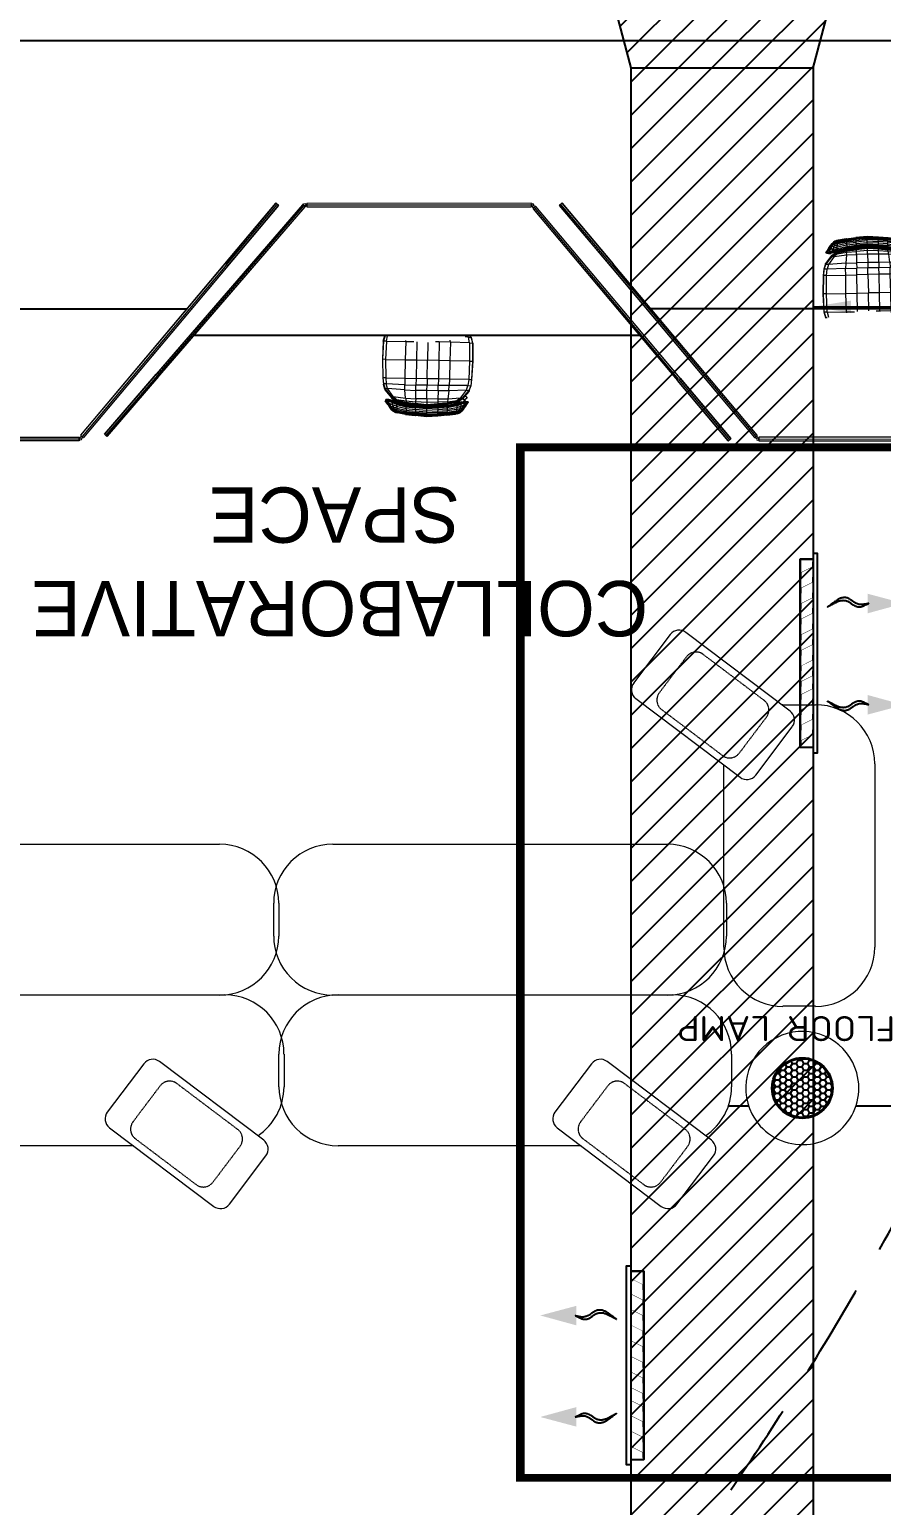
# Model space of a CAD drawing. Header units: millimetres. Extents: x 148480 to 578986, y 39883 to 155062.
# Drawn here: x 235149 to 238536, y 70015 to 75888 of the extents above; entities that cross this region are included whole.
import ezdxf

# ---------------------------------------------------------------- set-up
doc = ezdxf.new("R2010")
doc.units = ezdxf.units.MM
for name, pattern in [('CENTER', [2, 1.25, -0.25, 0.25, -0.25]), ('HIDDEN', [0.375, 0.25, -0.125]), ('Steelcase Hidden Line', [2.976562, 1.984375, -0.992188])]:
    doc.linetypes.add(name, pattern=pattern)
for name, color, linetype in [('001-TEXT', 250, 'Continuous'), ('CEN', 252, 'CENTER'), ('EL-17W DECORATIVE LIGHT', 4, 'Continuous'), ('Flooring', 44, 'Continuous'), ('HVAC-SECTIONS', 7, 'Continuous'), ('I - MODULAR', 44, 'Continuous'), ('Layer2', 4, 'Continuous'), ('Layer4', 6, 'Continuous'), ('M-HVAC ELLIPTICAL DUCT', 6, 'Continuous'), ('M-HVAC VRV PIPE', 4, 'Continuous'), ('M-HVAC-GRIL', 6, 'Continuous'), ('M-HVAC-INSULATION', 8, 'Continuous'), ('M-HVAC-SUPP', 4, 'Continuous')]:
    doc.layers.add(name, color=color, linetype=linetype)
for name, color, linetype, lineweight in [('G-IMPT', 8, 'Continuous', 5), ('I-FURN', 30, 'Continuous', 5), ('KDBS-SIDE THROW GRILLE', 1, 'Continuous', 18), ('M HVAC GRILLE', 6, 'Continuous', 13)]:
    doc.layers.add(name, color=color, linetype=linetype, lineweight=lineweight)
doc.styles.add('DEC', font='isocp.shx', dxfattribs={"width": 1.2, "height": 2.2})
doc.styles.add('Herbalife_Third Floor - Furniture Layout - 210201$0$CG', font='GOTHIC.TTF')
doc.styles.add('ROMAND', font='romand__.ttf')
doc.dimstyles.new('Vayucon', dxfattribs={"dimtxt": 200, "dimasz": 150, "dimexe": 0, "dimexo": 0, "dimgap": 9e-05, "dimtad": 1, "dimdec": 0, "dimrnd": 5, "dimzin": 0, "dimdsep": 46, "dimtxsty": 'ROMAND', "dimcen": 90, "dimclrd": 42, "dimclre": 8, "dimclrt": 7, "dimadec": 0, "dimazin": 0, "dimtfac": 1, "dimtdec": 0, "dimtofl": 0, "dimtmove": 1, "dimatfit": 0, "dimfxl": 1, "dimtolj": 1, "dimtzin": 0, "dimarcsym": 0})
pattern_1 = [(225, (811127.6, 15256.2), (66.29126, -66.29126), [])]

# ---------------------------------------------------------------- blocks, each defined once
blk = doc.blocks.new('Steelcase EMEA Bolia - Mood Dining Chair - scx_bolia_d3_ancilary_mood_leg_18ba0357-414835-Level 1')
at = {"layer": 'G-IMPT'}
for p, q in [((-180, 167.4), (-167.9, 179.5)), ((-180, 167.4), (-179.8, 166.3)), ((-171.1, 158.5), (-180, 167.4)), ((-180, 167.4), (-171.2, 158.5)), ((-171.5, 158.1), (-179.8, 166.3)), ((-167.9, 179.5), (-166.8, 179.3)), ((-160.2, 171.8), (-167.9, 179.5)), ((-160.8, 171), (-167.9, 179.5)), ((-159.8, 172.2), (-166.8, 179.3)), ((-159.8, 172.2), (-166.8, 179.3))]:
    blk.add_line(p, q, dxfattribs=at)
blk = doc.blocks.new('Steelcase EMEA Bolia - Mood Dining Chair - scx_bolia_d3_ancilary_mood_back_18ba0357-V156-Level 1')
at = {"layer": 'G-IMPT'}
for p, q in [((-174.1, 207.1), (-182.7, 194.4)), ((-164, 221.7), (-174.1, 207.1)), ((-173.6, 204.1), (-174.1, 207.1)), ((-163.9, 218.7), (-173.6, 204.1)), ((-172.1, 201.5), (-162.9, 215.9)), ((-158.2, 215.2), (-165.8, 201.8)), ((-151.1, 207.3), (-165.8, 201.8)), ((-164, 221.7), (-156.6, 231.3)), ((-163.9, 218.7), (-164, 221.7)), ((-163.9, 218.7), (-156.5, 228.2)), ((-162.9, 215.9), (-163.9, 218.7)), ((-162.9, 215.9), (-156, 225.2)), ((-158.2, 215.2), (-162.9, 215.9)), ((-158.2, 215.2), (-152.6, 224)), ((-146.9, 218.3), (-158.2, 215.2)), ((-149.9, 237.3), (-156.6, 231.3)), ((-156.5, 228.2), (-156.6, 231.3)), ((-149.8, 234.2), (-156.5, 228.2)), ((-156, 225.2), (-156.5, 228.2)), ((-149.5, 231.2), (-156, 225.2)), ((-152.6, 224), (-156, 225.2)), ((-151.1, 207.3), (-154.9, 197.1)), ((-148.3, 228.9), (-152.6, 224)), ((-143.8, 226.1), (-152.6, 224)), ((-151.1, 207.3), (-146.9, 218.3)), ((-132.5, 214.3), (-151.1, 207.3)), ((-141.8, 240.9), (-149.9, 237.3)), ((-143.8, 240.8), (-149.9, 237.3)), ((-149.8, 234.2), (-149.9, 237.3)), ((-141.8, 238), (-149.8, 234.2)), ((-149.5, 231.2), (-149.8, 234.2)), ((-141.6, 235.1), (-149.5, 231.2)), ((-148.3, 228.9), (-149.5, 231.2)), ((-142, 231.4), (-148.3, 228.9)), ((-146.9, 218.3), (-143.8, 226.1)), ((-131.4, 223.1), (-146.9, 218.3)), ((-143.8, 240.8), (-136.3, 243.9)), ((-143.8, 226.1), (-142, 231.4)), ((-130.7, 229.9), (-143.8, 226.1)), ((-142, 231.4), (-141.6, 235.1)), ((-130.3, 234.8), (-142, 231.4)), ((-136.3, 243.9), (-141.8, 240.9)), ((-130.5, 243.4), (-141.8, 240.9)), ((-141.8, 238), (-141.8, 240.9)), ((-130.6, 240.8), (-141.8, 238)), ((-141.6, 235.1), (-141.8, 238)), ((-130.5, 238.2), (-141.6, 235.1)), ((-136.3, 243.9), (-90.2, 251.5)), ((-136.3, 243.9), (-128.1, 245.1)), ((-88, 211.2), (-133.8, 200.8)), ((-133.6, 197.2), (-88, 208)), ((-133.4, 206.1), (-88, 215.9)), ((-133.4, 206.1), (-132.5, 214.3)), ((-88, 223.1), (-132.5, 214.3)), ((-132.5, 214.3), (-131.4, 223.1)), ((-131.4, 223.1), (-87.9, 231)), ((-131.4, 223.1), (-130.7, 229.9)), ((-87.6, 237.4), (-130.7, 229.9)), ((-130.7, 229.9), (-130.3, 234.8)), ((-130.6, 240.8), (-87, 247.7)), ((-130.6, 240.8), (-130.5, 243.4)), ((-130.5, 238.2), (-130.6, 240.8)), ((-87, 250), (-130.5, 243.4)), ((-87.1, 245.4), (-130.5, 238.2)), ((-128.1, 245.1), (-130.5, 243.4)), ((-130.3, 234.8), (-130.5, 238.2)), ((-130.3, 234.8), (-87.3, 242.2)), ((-87.8, 251.5), (-128.1, 245.1)), ((-90.2, 251.5), (-44.7, 255.9)), ((-90.2, 251.5), (-87.8, 251.5)), ((-88, 223.1), (-87.9, 231)), ((-88, 223.1), (-44.1, 227.1)), ((-88, 215.9), (-88, 223.1)), ((-88, 215.9), (-44.1, 219.8)), ((-88, 215.9), (-88, 211.2)), ((-88, 211.2), (-44.1, 215.4)), ((-88, 208), (-44.1, 212.5)), ((-88, 208), (-88, 211.2)), ((-88, 205), (-44.1, 209.8)), ((-88, 205), (-88, 208)), ((-88, 201.8), (-44.1, 206.8)), ((-87.9, 231), (-87.6, 237.4)), ((-87.9, 231), (-44, 235)), ((-87.8, 251.5), (-43.7, 255.8)), ((-87.8, 251.5), (-87, 250)), ((-87.6, 237.4), (-87.3, 242.2)), ((-87.6, 237.4), (-43.8, 241.4)), ((-87.3, 242.2), (-43.6, 246.2)), ((-87.3, 242.2), (-87.1, 245.4)), ((-87.1, 245.4), (-43.4, 249.5)), ((-87.1, 245.4), (-87, 247.7)), ((-87, 250), (-43.3, 254.3)), ((-87, 247.7), (-43.3, 251.9)), ((-87, 247.7), (-87, 250)), ((-44.7, 255.9), (7.8, 260.5)), ((-44.7, 255.9), (-43.7, 255.8)), ((-44.1, 227.1), (-44, 235)), ((-44.1, 227.1), (7.8, 230.9)), ((-44.1, 219.8), (-44.1, 227.1)), ((-44.1, 219.8), (7.8, 223.6)), ((-44.1, 219.8), (-44.1, 215.4)), ((-44.1, 215.4), (7.8, 219.4)), ((7.8, 216.7), (-44.1, 212.5)), ((-44.1, 212.5), (-44.1, 215.4)), ((-44.1, 209.8), (7.8, 214.2)), ((-44.1, 209.8), (-44.1, 212.5)), ((7.8, 211.5), (-44.1, 206.8)), ((-44.1, 206.8), (-44.1, 209.8)), ((-44.1, 203.3), (7.8, 208.4)), ((-44.1, 203.3), (-44.1, 206.8)), ((-44, 235), (-43.8, 241.4)), ((7.8, 238.9), (-44, 235)), ((-43.8, 241.4), (-43.6, 246.2)), ((-43.8, 241.4), (7.8, 245.4)), ((-43.7, 255.8), (7.8, 260.5)), ((-43.7, 255.8), (-43.3, 254.3)), ((7.8, 250.3), (-43.6, 246.2)), ((-43.6, 246.2), (-43.4, 249.5)), ((-43.4, 249.5), (7.8, 253.7)), ((-43.4, 249.5), (-43.3, 251.9)), ((7.8, 258.8), (-43.3, 254.3)), ((7.8, 256.3), (-43.3, 251.9)), ((-43.3, 251.9), (-43.3, 254.3)), ((7.8, 260.5), (60.3, 255.9)), ((7.8, 260.5), (7.8, 258.8)), ((7.8, 260.5), (59.2, 255.8)), ((7.8, 256.3), (7.8, 258.8)), ((7.8, 258.8), (58.8, 254.3)), ((7.8, 253.7), (7.8, 256.3)), ((7.8, 256.3), (58.8, 251.9)), ((7.8, 250.3), (7.8, 253.7)), ((7.8, 253.7), (58.9, 249.5)), ((7.8, 245.4), (7.8, 250.3)), ((7.8, 250.3), (59.1, 246.2)), ((7.8, 238.9), (7.8, 245.4)), ((7.8, 245.4), (59.3, 241.4)), ((7.8, 230.9), (7.8, 238.9)), ((7.8, 238.9), (59.5, 235)), ((7.8, 223.6), (7.8, 230.9)), ((7.8, 230.9), (59.6, 227.1)), ((7.8, 223.6), (7.8, 219.4)), ((7.8, 223.6), (59.6, 219.8)), ((7.8, 216.7), (7.8, 219.4)), ((7.8, 219.4), (59.6, 215.4)), ((7.8, 214.2), (7.8, 216.7)), ((7.8, 216.7), (59.6, 212.5)), ((7.8, 211.5), (7.8, 214.2)), ((7.8, 214.2), (59.6, 209.8)), ((7.8, 208.4), (7.8, 211.5)), ((7.8, 211.5), (59.6, 206.8)), ((7.8, 204.6), (7.8, 208.4)), ((7.8, 208.4), (59.6, 203.3)), ((59.2, 255.8), (58.8, 254.3)), ((58.8, 251.9), (58.8, 254.3)), ((102.5, 250), (58.8, 254.3)), ((102.6, 247.7), (58.8, 251.9)), ((58.9, 249.5), (58.8, 251.9)), ((59.1, 246.2), (58.9, 249.5)), ((102.7, 245.4), (58.9, 249.5)), ((102.8, 242.2), (59.1, 246.2)), ((59.3, 241.4), (59.1, 246.2)), ((60.3, 255.9), (59.2, 255.8)), ((103.3, 251.5), (59.2, 255.8)), ((59.5, 235), (59.3, 241.4)), ((103.2, 237.4), (59.3, 241.4)), ((103.5, 231), (59.5, 235)), ((59.6, 227.1), (59.5, 235)), ((103.6, 223.1), (59.6, 227.1)), ((59.6, 227.1), (59.6, 219.8)), ((103.6, 215.9), (59.6, 219.8)), ((59.6, 219.8), (59.6, 215.4)), ((59.6, 212.5), (59.6, 215.4)), ((103.6, 211.2), (59.6, 215.4)), ((103.6, 208), (59.6, 212.5)), ((59.6, 209.8), (59.6, 212.5)), ((59.6, 206.8), (59.6, 209.8)), ((103.6, 205), (59.6, 209.8)), ((103.5, 201.8), (59.6, 206.8)), ((59.6, 203.3), (59.6, 206.8)), ((105.7, 251.5), (60.3, 255.9)), ((103.3, 251.5), (102.5, 250)), ((102.6, 247.7), (102.5, 250)), ((146, 243.4), (102.5, 250)), ((102.7, 245.4), (102.6, 247.7)), ((146.2, 240.8), (102.6, 247.7)), ((102.8, 242.2), (102.7, 245.4)), ((146, 238.2), (102.7, 245.4)), ((103.2, 237.4), (102.8, 242.2)), ((145.9, 234.8), (102.8, 242.2)), ((103.5, 231), (103.2, 237.4)), ((146.2, 229.9), (103.2, 237.4)), ((105.7, 251.5), (103.3, 251.5)), ((103.3, 251.5), (143.6, 245.1)), ((103.6, 223.1), (103.5, 231)), ((147, 223.1), (103.5, 231)), ((148, 214.3), (103.6, 223.1)), ((103.6, 223.1), (103.6, 215.9)), ((149, 206.1), (103.6, 215.9)), ((103.6, 215.9), (103.6, 211.2)), ((103.6, 208), (103.6, 211.2)), ((149.3, 200.8), (103.6, 211.2)), ((103.6, 205), (103.6, 208)), ((149.2, 197.2), (103.6, 208)), ((105.7, 251.5), (151.8, 243.9)), ((151.8, 243.9), (143.6, 245.1)), ((143.6, 245.1), (146, 243.4)), ((145.9, 234.8), (146, 238.2)), ((146.2, 229.9), (145.9, 234.8)), ((145.9, 234.8), (157.5, 231.4)), ((146.2, 240.8), (146, 243.4)), ((146, 243.4), (157.3, 240.9)), ((146, 238.2), (146.2, 240.8)), ((146, 238.2), (157.1, 235.1)), ((146.2, 240.8), (157.3, 238)), ((147, 223.1), (146.2, 229.9)), ((146.2, 229.9), (159.3, 226.1)), ((148, 214.3), (147, 223.1)), ((147, 223.1), (162.4, 218.3)), ((149, 206.1), (148, 214.3)), ((148, 214.3), (166.7, 207.3)), ((159.3, 240.8), (151.8, 243.9)), ((151.8, 243.9), (157.3, 240.9)), ((157.1, 235.1), (157.3, 238)), ((157.5, 231.4), (157.1, 235.1)), ((165.1, 231.2), (157.1, 235.1)), ((157.3, 238), (157.3, 240.9)), ((157.3, 240.9), (165.4, 237.3)), ((157.3, 238), (165.3, 234.2)), ((159.3, 226.1), (157.5, 231.4)), ((157.5, 231.4), (163.9, 228.9)), ((159.3, 240.8), (165.4, 237.3)), ((162.4, 218.3), (159.3, 226.1)), ((159.3, 226.1), (168.1, 224)), ((166.7, 207.3), (162.4, 218.3)), ((162.4, 218.3), (173.7, 215.2)), ((163.9, 228.9), (165.1, 231.2)), ((163.9, 228.9), (168.1, 224)), ((165.1, 231.2), (165.3, 234.2)), ((165.1, 231.2), (171.5, 225.2)), ((165.3, 234.2), (165.4, 237.3)), ((165.3, 234.2), (172.1, 228.2)), ((165.4, 237.3), (172.1, 231.3)), ((170.4, 197.1), (166.7, 207.3)), ((166.7, 207.3), (181.4, 201.8)), ((168.1, 224), (171.5, 225.2)), ((173.7, 215.2), (168.1, 224)), ((171.5, 225.2), (172.1, 228.2)), ((178.4, 215.9), (171.5, 225.2)), ((179.5, 221.7), (172.1, 231.3)), ((172.1, 228.2), (172.1, 231.3)), ((179.4, 218.7), (172.1, 228.2)), ((173.7, 215.2), (178.4, 215.9)), ((173.7, 215.2), (181.4, 201.8)), ((178.4, 215.9), (179.4, 218.7)), ((187.6, 201.5), (178.4, 215.9)), ((179.4, 218.7), (179.5, 221.7)), ((179.4, 218.7), (189.1, 204.1)), ((189.6, 207.1), (179.5, 221.7)), ((189.1, 204.1), (189.6, 207.1)), ((189.6, 207.1), (198.3, 194.4)), ((-188, 138.1), (-195.6, 113.9)), ((-188.7, 135.8), (-157.6, 173)), ((-188.7, 135.8), (-188, 138.1)), ((-188, 138.1), (-157.1, 175.5)), ((-188, 133.5), (-157, 170.5)), ((-182.7, 194.4), (-185.9, 190.1)), ((-184.9, 187.1), (-185.9, 190.1)), ((-181.8, 191.4), (-184.9, 187.1)), ((-182.9, 184.5), (-184.9, 187.1)), ((-179.9, 188.9), (-182.9, 184.5)), ((-175, 185.2), (-182.9, 184.5)), ((-181.4, 184.4), (-182.9, 184.5)), ((-181.8, 191.4), (-182.7, 194.4)), ((-173.6, 204.1), (-181.8, 191.4)), ((-179.9, 188.9), (-181.8, 191.4)), ((-173.8, 184.5), (-181.4, 184.4)), ((-169.2, 183.7), (-181.4, 184.4)), ((-172.1, 201.5), (-179.9, 188.9)), ((-172.5, 189.8), (-179.9, 188.9)), ((-148.8, 169.7), (-175.9, 132.7)), ((-156.3, 192.2), (-175, 185.2)), ((-172.5, 189.8), (-175, 185.2)), ((-173.8, 184.5), (-175, 185.2)), ((-155.6, 189.9), (-173.8, 184.5)), ((-173.8, 184.5), (-169.2, 183.7)), ((-172.1, 201.5), (-173.6, 204.1)), ((-165.8, 201.8), (-172.5, 189.8)), ((-154.9, 197.1), (-172.5, 189.8)), ((-165.8, 201.8), (-172.1, 201.5)), ((-153, 187.7), (-169.2, 183.7)), ((-169.2, 183.7), (-162.8, 184.8)), ((-150.9, 187), (-162.8, 184.8)), ((-157.6, 173), (-140.7, 185.6)), ((-157.6, 173), (-157.1, 175.5)), ((-157, 170.5), (-157.6, 173)), ((-157.1, 175.5), (-140.3, 188.3)), ((-157, 170.5), (-140, 183.1)), ((-148.8, 169.7), (-157, 170.5)), ((-133.8, 200.8), (-156.3, 192.2)), ((-154.9, 197.1), (-156.3, 192.2)), ((-155.6, 189.9), (-156.3, 192.2)), ((-133.6, 197.2), (-155.6, 189.9)), ((-153, 187.7), (-155.6, 189.9)), ((-133.4, 206.1), (-154.9, 197.1)), ((-133, 193.8), (-153, 187.7)), ((-153, 187.7), (-150.9, 187)), ((-132.3, 191.1), (-150.9, 187)), ((-148.8, 169.7), (-133.9, 182.1)), ((-148.8, 169.7), (-91, 175.8)), ((-140.7, 185.6), (-133.3, 190.9)), ((-140.7, 185.6), (-140.3, 188.3)), ((-140, 183.1), (-140.7, 185.6)), ((-140.3, 188.3), (-138.4, 189.8)), ((-138.6, 189.7), (-140.3, 188.3)), ((-140, 183.1), (-131.5, 188.9)), ((-133.9, 182.1), (-140, 183.1)), ((-126.6, 190.3), (-138, 191.7)), ((-132.3, 191.1), (-138, 191.7)), ((-88.9, 188.1), (-133.9, 182.1)), ((-133.9, 182.1), (-126.3, 188)), ((-133.4, 206.1), (-133.8, 200.8)), ((-133.6, 197.2), (-133.8, 200.8)), ((-133, 193.8), (-133.6, 197.2)), ((-132, 191.2), (-133.3, 194.1)), ((-133.3, 194.1), (-132.4, 191.5)), ((-88, 205), (-133, 193.8)), ((-132.3, 191.1), (-133, 193.8)), ((-132.3, 191.1), (-88, 201.8)), ((-126.6, 190.3), (-132.3, 191.1)), ((-131.5, 188.9), (-132.3, 191.1)), ((-132, 191.2), (-131.5, 188.9)), ((-126.3, 188), (-131.5, 188.9)), ((-126.6, 190.3), (-129.1, 190.8)), ((-87.8, 198.1), (-126.6, 190.3)), ((-126.3, 188), (-126.6, 190.3)), ((-126.3, 188), (-87.8, 194.4)), ((-94.9, 137.3), (-91, 175.8)), ((-94.9, 137.3), (-44.1, 138.1)), ((-91, 175.8), (-88.9, 188.1)), ((-91, 175.8), (-44.1, 177)), ((-88.9, 188.1), (-87.8, 194.4)), ((-88.9, 188.1), (-44.1, 191.3)), ((-88, 201.8), (-88, 205)), ((-87.8, 198.1), (-88, 201.8)), ((-87.8, 198.1), (-44.1, 203.3)), ((-87.8, 194.4), (-44.1, 199.4)), ((-87.8, 194.4), (-87.8, 198.1)), ((-44.1, 199.4), (7.8, 204.6)), ((-44.1, 199.4), (-44.1, 203.3)), ((-44.1, 191.3), (-44.1, 199.4)), ((-44.1, 191.3), (7.8, 194.2)), ((-44.1, 177), (-44.1, 191.3)), ((-44.1, 138.1), (-44.1, 177)), ((-44.1, 177), (7.8, 177)), ((-44.1, 138.1), (7.8, 138.2)), ((-44.1, 138.1), (-44.1, 113.3)), ((7.8, 194.2), (7.8, 204.6)), ((7.8, 204.6), (59.6, 199.4)), ((7.8, 177), (7.8, 194.2)), ((7.8, 194.2), (59.6, 191.3)), ((7.8, 177), (7.8, 138.2)), ((7.8, 177), (59.6, 177)), ((7.8, 138.2), (7.8, 113.5)), ((7.8, 138.2), (59.6, 138.1)), ((103.3, 198.1), (59.6, 203.3)), ((59.6, 203.3), (59.6, 199.4)), ((59.6, 191.3), (59.6, 199.4)), ((103.3, 194.4), (59.6, 199.4)), ((59.6, 177), (59.6, 191.3)), ((104.4, 188.1), (59.6, 191.3)), ((106.5, 175.8), (59.6, 177)), ((59.6, 177), (59.6, 138.1)), ((110.4, 137.3), (59.6, 138.1)), ((59.6, 138.1), (59.6, 113.3)), ((103.3, 198.1), (103.5, 201.8)), ((142.1, 190.3), (103.3, 198.1)), ((103.3, 198.1), (103.3, 194.4)), ((104.4, 188.1), (103.3, 194.4)), ((141.8, 188), (103.3, 194.4)), ((103.5, 201.8), (103.6, 205)), ((147.9, 191.1), (103.5, 201.8)), ((148.5, 193.8), (103.6, 205)), ((106.5, 175.8), (104.4, 188.1)), ((149.4, 182.1), (104.4, 188.1)), ((164.3, 169.7), (106.5, 175.8)), ((106.5, 175.8), (110.4, 137.3)), ((141.8, 188), (142.1, 190.3)), ((141.8, 188), (147, 188.9)), ((149.4, 182.1), (141.8, 188)), ((142.1, 190.3), (153.5, 191.7)), ((142.1, 190.3), (147.9, 191.1)), ((142.1, 190.3), (144.6, 190.8)), ((147, 188.9), (147.5, 191.2)), ((147, 188.9), (147.8, 191.1)), ((155.6, 183.1), (147, 188.9)), ((147.5, 191.2), (148.8, 194.1)), ((148.8, 194.1), (147.9, 191.5)), ((147.9, 191.1), (148.5, 193.8)), ((147.9, 191.1), (153.5, 191.7)), ((147.9, 191.1), (166.4, 187)), ((148.5, 193.8), (149.2, 197.2)), ((148.5, 193.8), (168.6, 187.7)), ((156.2, 185.6), (148.8, 190.9)), ((149, 206.1), (170.4, 197.1)), ((149, 206.1), (149.3, 200.8)), ((149.2, 197.2), (149.3, 200.8)), ((149.2, 197.2), (171.2, 189.9)), ((149.3, 200.8), (171.8, 192.2)), ((149.4, 182.1), (155.6, 183.1)), ((164.3, 169.7), (149.4, 182.1)), ((155.8, 188.3), (153.9, 189.8)), ((154.1, 189.7), (155.8, 188.3)), ((155.6, 183.1), (156.2, 185.6)), ((172.5, 170.5), (155.6, 183.1)), ((172.6, 175.5), (155.8, 188.3)), ((156.2, 185.6), (155.8, 188.3)), ((173.1, 173), (156.2, 185.6)), ((164.3, 169.7), (172.5, 170.5)), ((164.3, 169.7), (191.4, 132.7)), ((166.4, 187), (168.6, 187.7)), ((166.4, 187), (178.3, 184.8)), ((168.6, 187.7), (171.2, 189.9)), ((168.6, 187.7), (184.7, 183.7)), ((170.4, 197.1), (188, 189.8)), ((170.4, 197.1), (171.8, 192.2)), ((171.2, 189.9), (171.8, 192.2)), ((171.2, 189.9), (189.3, 184.5)), ((171.8, 192.2), (190.5, 185.2)), ((172.5, 170.5), (173.1, 173)), ((203.6, 133.5), (172.5, 170.5)), ((203.6, 138.1), (172.6, 175.5)), ((173.1, 173), (172.6, 175.5)), ((204.2, 135.8), (173.1, 173)), ((184.7, 183.7), (178.3, 184.8)), ((181.4, 201.8), (188, 189.8)), ((181.4, 201.8), (187.6, 201.5)), ((189.3, 184.5), (184.7, 183.7)), ((184.7, 183.7), (197, 184.4)), ((187.6, 201.5), (189.1, 204.1)), ((195.5, 188.9), (187.6, 201.5)), ((188, 189.8), (195.5, 188.9)), ((188, 189.8), (190.5, 185.2)), ((189.1, 204.1), (197.4, 191.4)), ((189.3, 184.5), (190.5, 185.2)), ((189.3, 184.5), (197, 184.4)), ((190.5, 185.2), (198.4, 184.5)), ((195.5, 188.9), (197.4, 191.4)), ((195.5, 188.9), (198.4, 184.5)), ((197, 184.4), (198.4, 184.5)), ((197.4, 191.5), (198.3, 194.4)), ((197.4, 191.4), (200.4, 187.1)), ((198.3, 194.4), (201.4, 190.1)), ((198.4, 184.5), (200.4, 187.1)), ((200.4, 187.1), (201.4, 190.1)), ((211.1, 113.9), (203.6, 138.1)), ((204.2, 135.8), (203.6, 138.1)), ((-202.5, -3.5), (-199.3, 82.8)), ((-202, -3.5), (-198.8, 82.4)), ((-199.3, 82.8), (-196.1, 112.5)), ((-198.8, 82.4), (-199.3, 82.8)), ((-198.8, 82.4), (-195.6, 111.2)), ((-185.5, 82.2), (-198.8, 82.4)), ((-188.7, 135.8), (-196.1, 112.5)), ((-195.6, 111.2), (-196.1, 112.5)), ((-188.7, 135.8), (-195.6, 113.9)), ((-195.6, 111.2), (-188, 133.5)), ((-182.6, 110.7), (-195.6, 111.2)), ((-188, 133.5), (-188.7, 135.8)), ((-188.2, -3.5), (-185.5, 82.2)), ((-175.9, 132.7), (-188, 133.5)), ((-185.5, 82.2), (-182.6, 110.7)), ((-185.5, 82.2), (-96.3, 82.3)), ((-175.9, 132.7), (-182.6, 110.7)), ((-182.6, 110.7), (-95.8, 112.9)), ((-175.9, 132.7), (-94.9, 137.3)), ((-96.6, -3.6), (-96.3, 82.3)), ((-96.3, 82.3), (-95.8, 112.9)), ((-96.3, 82.3), (-44.1, 82.4)), ((-94.9, 137.3), (-95.8, 112.9)), ((-95.8, 112.9), (-44.1, 113.3)), ((-44.1, 113.3), (7.8, 113.5)), ((-44.1, 82.4), (-44.1, 113.3)), ((-44.1, 82.4), (7.8, 82.6)), ((-44.1, -3.6), (-44.1, 82.4)), ((7.8, 82.6), (7.8, 113.5)), ((7.8, 113.5), (59.6, 113.3)), ((7.8, 82.6), (59.6, 82.4)), ((7.8, 82.6), (7.8, -3.2)), ((59.6, 82.4), (59.6, 113.3)), ((111.4, 112.9), (59.6, 113.3)), ((59.6, -3.6), (59.6, 82.4)), ((111.8, 82.3), (59.6, 82.4)), ((110.4, 137.3), (191.4, 132.7)), ((110.4, 137.3), (111.4, 112.9)), ((111.8, 82.3), (111.4, 112.9)), ((111.4, 112.9), (198.1, 110.7)), ((112.2, -3.6), (111.8, 82.3)), ((201, 82.2), (111.8, 82.3)), ((191.4, 132.7), (203.6, 133.5)), ((191.4, 132.7), (198.1, 110.7)), ((198.1, 110.7), (211.1, 111.2)), ((201, 82.2), (198.1, 110.7)), ((201, 82.2), (214.3, 82.4)), ((203.7, -3.5), (201, 82.2)), ((203.6, 133.5), (204.2, 135.8)), ((211.1, 111.2), (203.6, 133.5)), ((204.2, 135.8), (211.7, 112.5)), ((204.2, 135.8), (211.1, 113.9)), ((211.1, 111.2), (211.7, 112.5)), ((214.3, 82.4), (211.1, 111.2)), ((214.8, 82.8), (211.7, 112.5)), ((214.3, 82.4), (214.8, 82.8)), ((217.5, -3.5), (214.3, 82.4)), ((218, -3.5), (214.8, 82.8)), ((-200.6, -88.2), (-202.5, -3.5)), ((-202, -3.5), (-202.5, -3.5)), ((-188.2, -3.5), (-202, -3.5)), ((-200.1, -88.2), (-202, -3.5)), ((-186.5, -88.4), (-188.2, -3.5)), ((-188.2, -3.5), (-96.6, -3.6)), ((-96.4, -89.4), (-96.6, -3.6)), ((-96.6, -3.6), (-44.1, -3.6)), ((-44.1, -3.6), (7.8, -3.2)), ((-44.1, -89.7), (-44.1, -3.6)), ((7.8, -86.6), (7.8, -3.2)), ((59.6, -3.6), (7.8, -3.2)), ((59.6, -88.9), (59.6, -3.6)), ((112.2, -3.6), (59.6, -3.6)), ((111.9, -89.4), (112.2, -3.6)), ((203.7, -3.5), (112.2, -3.6)), ((202.1, -88.4), (203.7, -3.5)), ((203.7, -3.5), (217.5, -3.5)), ((215.6, -88.2), (217.5, -3.5)), ((216.1, -88.2), (218, -3.5)), ((217.5, -3.5), (218, -3.5)), ((-200.6, -88.2), (-193.7, -114.9)), ((-200.1, -88.2), (-200.6, -88.2)), ((-186.5, -88.4), (-200.1, -88.2)), ((-193.2, -114.9), (-200.1, -88.2)), ((-193.7, -114.9), (-187.3, -125.5)), ((-193.2, -114.9), (-193.7, -114.9)), ((-180.5, -115.6), (-193.2, -114.9)), ((-193.2, -114.9), (-186.9, -125.3)), ((-186.5, -88.4), (-180.5, -115.6)), ((-186.5, -88.4), (-96.4, -89.4)), ((-180.5, -115.6), (-164.2, -116.4)), ((-180.5, -115.6), (-177.4, -121.6)), ((-96.4, -89.4), (-96.1, -99.2)), ((-96.4, -89.4), (-44.1, -89.7)), ((-44.1, -89.7), (-44.1, -91.3)), ((-44.1, -89.7), (-26.5, -89.7)), ((111.9, -89.4), (73.6, -89.6)), ((111.9, -89.4), (111.8, -93.9)), ((202.1, -88.4), (111.9, -89.4)), ((202.1, -88.4), (196.5, -113.2)), ((202.1, -88.4), (215.6, -88.2)), ((202.5, -115.3), (208.7, -114.9)), ((207.4, -117), (208.7, -114.9)), ((209.2, -114.9), (207.8, -117.2)), ((208.7, -114.9), (215.6, -88.2)), ((208.7, -114.9), (209.2, -114.9)), ((216.1, -88.2), (209.2, -114.9)), ((215.6, -88.2), (216.1, -88.2))]:
    blk.add_line(p, q, dxfattribs=at)
blk = doc.blocks.new('Steelcase_AM_Screen_Flex_Freestanding - 47H-V162-Level 1')
at = {"layer": 'I-FURN', "color": 8}
for p, q in [((9.2, 6.1), (9.2, 0.8)), ((9.2, 6.1), (9.2, 0.8)), ((893.4, 6.9), (9.9, 6.9)), ((893.4, 6.9), (9.9, 6.9)), ((893.4, 0), (10, 0)), ((894.2, 0.8), (894.2, 6.1)), ((894.2, 6.1), (894.2, 0.8)), ((9.2, -0.8), (9.2, -6.1)), ((9.2, -0.8), (9.2, -6.1)), ((9.9, -6.9), (893.4, -6.9)), ((9.9, -6.9), (893.4, -6.9)), ((894.2, -6.1), (894.2, -0.8)), ((894.2, -0.8), (894.2, -6.1))]:
    blk.add_line(p, q, dxfattribs=at)
for centre, radius, start, end in [((4.5, 0), 4.57, 214.34248, 360), ((4.5, 0), 4.57, 360, 90), ((9.9, 6.1), 0.755, 90, 180), ((9.9, 6.1), 0.755, 90, 180), ((10, 0.8), 0.79, 180, 270), ((10, 0.8), 0.79, 180, 270), ((893.4, 6.1), 0.762, 360, 90), ((893.4, 6.1), 0.762, 0, 90), ((893.4, 0.8), 0.802, 270, 360), ((893.4, 0.8), 0.802, 270, 360), ((898.8, 0), 4.57, 0, 270), ((10, -0.8), 0.79, 90, 180), ((10, -0.8), 0.79, 90, 180), ((9.9, -6.1), 0.762, 180, 270), ((9.9, -6.1), 0.762, 180, 270), ((893.4, -0.8), 0.802, 0, 90), ((893.4, -0.8), 0.802, 0, 90), ((893.4, -6.1), 0.762, 270, 0), ((893.4, -6.1), 0.762, 270, 0), ((898.8, 0), 4.57, 300.71389, 360)]:
    blk.add_arc(centre, radius, start, end, dxfattribs=at)
blk = doc.blocks.new('GFC1')
at = {"layer": 'CEN', "color": 8, "linetype": 'HIDDEN', "lineweight": 0, "ltscale": 1500}
for points in [[(313832, 71111), (309730.7, 71111), (309730.7, 75212.3), (313832, 75212.3)], [(313834.4, 75211), (313834.4, 71111), (309734.4, 71111), (309734.4, 75211)]]:
    blk.add_lwpolyline(points, close=True, dxfattribs=at)
at = {"layer": 'Flooring', "color": 8, "linetype": 'HIDDEN', "ltscale": 1500}
blk.add_arc((300007.7, 78255.1), 12777.8, 229.90697, 79.60318, dxfattribs=at)
at = {"layer": 'I - MODULAR', "color": 8, "linetype": 'Continuous'}
for p, q in [((311428.4, 76829.5), (307178.4, 76829.5)), ((306637.8, 75763.2), (308408.7, 75763.2)), ((312022.4, 75763.2), (310251.5, 75763.2)), ((310206.9, 75656.8), (308436, 75656.8)), ((310560.3, 72591), (310640.3, 72591)), ((311067.4, 72591), (311428.4, 72591))]:
    blk.add_line(p, q, dxfattribs=at)
at = {"layer": 'I-FURN', "color": 8}
for p, q in [((307985.5, 75259.3), (308760.7, 76182.5)), ((308771.3, 76173.6), (307996.1, 75250.4)), ((308866.8, 76177), (308079, 75264.4)), ((308089.5, 75255.4), (308877.2, 76167.9)), ((308866.8, 76177), (308284.2, 75502.1)), ((308289.4, 75497.6), (308872, 76172.4)), ((308294.6, 75493), (308877.2, 76167.9)), ((308760.7, 76182.5), (308558.8, 75942.1)), ((308564.1, 75937.6), (308766, 76178.1)), ((308569.4, 75933.2), (308771.3, 76173.6)), ((308761.8, 76182.6), (308765.9, 76179.1)), ((308765.9, 76179.1), (308761.8, 76182.6)), ((308767, 76178.2), (308771.2, 76174.7)), ((308771.2, 76174.7), (308767, 76178.2)), ((308871.9, 76173.5), (308867.8, 76177.1)), ((308871.9, 76173.6), (308867.8, 76177.1)), ((308877.2, 76169), (308873.1, 76172.5)), ((308877.2, 76169), (308873.1, 76172.5)), ((309793.3, 76169.8), (309789.1, 76166.3)), ((309793.3, 76169.8), (309789.2, 76166.3)), ((310367.7, 75486.8), (309794.3, 76169.7)), ((310569.5, 75246.4), (309794.4, 76169.7)), ((309888.9, 76173.6), (310664.1, 75250.4)), ((310090.8, 75933.2), (309888.9, 76173.6)), ((309893.1, 76178.2), (309889, 76174.7)), ((309889, 76174.7), (309893.1, 76178.2)), ((310096.1, 75937.6), (309894.2, 76178.1)), ((309898.4, 76182.6), (309894.3, 76179.1)), ((309894.3, 76179.1), (309898.4, 76182.6)), ((310674.7, 75259.3), (309899.5, 76182.5)), ((309899.5, 76182.5), (310101.4, 75942.1)), ((309788, 76165.3), (309783.8, 76161.9)), ((309787.9, 76165.3), (309783.8, 76161.9)), ((309783.8, 76160.8), (310558.9, 75237.5)), ((309783.8, 76160.8), (310357.1, 75477.9)), ((310362.3, 75482.4), (309789.1, 76165.2)), ((307985.5, 75259.3), (308558.8, 75942.1)), ((308564.1, 75937.6), (307990.9, 75254.9)), ((308569.4, 75933.2), (307996.1, 75250.4)), ((310090.8, 75933.2), (310664.1, 75250.4)), ((310096.1, 75937.6), (310669.3, 75254.9)), ((310674.7, 75259.3), (310101.4, 75942.1)), ((308079, 75264.4), (308284.2, 75502.1)), ((308289.4, 75497.6), (308084.3, 75259.9)), ((308294.6, 75493), (308089.5, 75255.4)), ((310558.9, 75237.5), (310357.1, 75477.9)), ((310362.3, 75482.4), (310564.2, 75242)), ((310367.7, 75486.8), (310569.5, 75246.4)), ((307989.8, 75254.7), (307985.6, 75258.2)), ((307989.7, 75254.8), (307985.6, 75258.2)), ((307995.1, 75250.3), (307990.9, 75253.8)), ((307995.1, 75250.3), (307991, 75253.7)), ((308079.1, 75263.4), (308083.2, 75259.8)), ((308083.2, 75259.8), (308079.1, 75263.4)), ((308084.3, 75258.8), (308088.4, 75255.3)), ((308088.4, 75255.3), (308084.3, 75258.8)), ((310560, 75237.4), (310564.1, 75240.9)), ((310564.1, 75240.9), (310560, 75237.4)), ((310565.3, 75241.9), (310569.4, 75245.4)), ((310569.4, 75245.4), (310565.3, 75241.9)), ((310665.1, 75250.3), (310669.3, 75253.8)), ((310665.1, 75250.3), (310669.2, 75253.7)), ((310670.4, 75254.7), (310674.6, 75258.2)), ((310670.5, 75254.8), (310674.6, 75258.2)), ((310328.8, 74466.4), (310183.4, 74273.8)), ((310805.3, 74162.3), (310391, 74475.1)), ((310192.1, 74211.6), (310606.3, 73898.8)), ((310776.9, 74187.4), (310906.9, 74187.4)), ((310668.6, 73907.5), (310814, 74100.1)), ((310541.9, 73222.3), (310541.9, 73947.4)), ((311141.9, 73952.4), (311141.9, 73222.3)), ((307207, 73632.2), (308537.2, 73632.2)), ((308987, 73632.2), (310317.2, 73632.2)), ((308752, 73267.2), (308752, 73397.3)), ((308772.1, 73397.3), (308772.1, 73267.2)), ((310552.1, 73397.3), (310552.1, 73267.2)), ((308537.2, 73032.3), (307207, 73032.3)), ((307227.9, 73032.6), (308558.1, 73032.6)), ((310317.2, 73032.3), (308987, 73032.3)), ((309007.9, 73032.6), (310338.1, 73032.6)), ((310906.9, 72987.4), (310776.9, 72987.4)), ((308712.4, 72455), (308298.2, 72767.8)), ((308773, 72667.6), (308773, 72797.6)), ((308793.1, 72797.6), (308793.1, 72667.6)), ((310492.4, 72455), (310078.2, 72767.8)), ((310573.1, 72797.6), (310573.1, 72667.6)), ((308235.9, 72759.1), (308090.5, 72566.5)), ((310015.9, 72759.1), (309870.5, 72566.5)), ((308099.2, 72504.3), (308513.4, 72191.5)), ((309879.2, 72504.3), (310293.4, 72191.5)), ((308194.1, 72432.6), (307227.9, 72432.6)), ((309974.1, 72432.6), (309007.9, 72432.6)), ((308575.7, 72200.2), (308721.1, 72392.8)), ((310355.7, 72200.2), (310501.1, 72392.8))]:
    blk.add_line(p, q, dxfattribs=at)
at = {"layer": 'I-FURN', "color": 8, "linetype": 'Steelcase Hidden Line'}
for p, q in [((310285.2, 74234.7), (310393.5, 74378.2)), ((310460.2, 74387.5), (310702.1, 74204.9)), ((310536.4, 73985.4), (310294.5, 74168)), ((310711.4, 74138.2), (310603.1, 73994.7)), ((308192.3, 72527.4), (308300.6, 72670.9)), ((308367.3, 72680.2), (308609.2, 72497.5)), ((309972.3, 72527.4), (310080.6, 72670.9)), ((310147.3, 72680.2), (310389.2, 72497.5)), ((308443.5, 72278.1), (308201.6, 72460.7)), ((308618.5, 72430.8), (308510.2, 72287.4)), ((310223.5, 72278.1), (309981.6, 72460.7)), ((310398.5, 72430.8), (310290.2, 72287.4))]:
    blk.add_line(p, q, dxfattribs=at)
at = {"layer": 'I-FURN', "color": 8}
for centre in [(308875.6, 76176.6), (309785.6, 76169.4), (307987.3, 75250.7), (310672.9, 75250.7)]:
    blk.add_circle(centre, 4.61, dxfattribs=at)
for centre, radius, start, end in [((308761.3, 76182), 0.769, 49.98379, 139.98379), ((308761.3, 76182), 0.769, 49.98379, 139.98379), ((308765.4, 76178.6), 0.752, 319.98379, 49.98379), ((308765.4, 76178.6), 0.752, 319.98379, 49.98379), ((308766.6, 76177.6), 0.752, 49.98379, 139.98379), ((308766.6, 76177.6), 0.752, 49.98379, 139.98379), ((308770.7, 76174.1), 0.769, 319.98379, 49.98379), ((308770.7, 76174.1), 0.769, 319.98379, 49.98379), ((308867.3, 76176.5), 0.769, 49.19821, 139.19821), ((308867.3, 76176.5), 0.769, 49.19821, 139.19821), ((308871.4, 76173), 0.798, 319.19821, 49.19821), ((308871.4, 76173), 0.752, 319.19821, 49.19821), ((308872.6, 76172), 0.752, 49.19821, 139.19821), ((308872.6, 76171.9), 0.798, 49.19821, 139.19821), ((308876.7, 76168.4), 0.769, 319.19821, 49.19821), ((308876.7, 76168.4), 0.762, 319.19821, 49.19821), ((309793.8, 76169.2), 0.769, 40.01621, 130.01621), ((309793.8, 76169.2), 0.762, 40.01621, 130.01621), ((309889.5, 76174.1), 0.769, 130.01621, 220.01621), ((309889.5, 76174.1), 0.769, 130.01621, 220.01621), ((309893.6, 76177.6), 0.752, 40.01621, 130.01621), ((309893.6, 76177.6), 0.752, 40.01621, 130.01621), ((309894.8, 76178.6), 0.752, 130.01621, 220.01621), ((309894.8, 76178.6), 0.752, 130.01621, 220.01621), ((309898.9, 76182), 0.769, 40.01621, 130.01621), ((309898.9, 76182), 0.769, 40.01621, 130.01621), ((309784.3, 76161.3), 0.769, 130.01621, 220.01621), ((309784.3, 76161.3), 0.769, 130.01621, 220.01621), ((309788.5, 76164.7), 0.798, 40.01621, 130.01621), ((309788.5, 76164.8), 0.752, 40.01621, 130.01621), ((309789.6, 76165.7), 0.752, 130.01621, 220.01621), ((309789.7, 76165.7), 0.798, 130.01621, 220.01621), ((307986.1, 75258.8), 0.769, 139.98379, 229.98379), ((307986.1, 75258.8), 0.769, 139.98379, 229.98379), ((307990.2, 75255.4), 0.798, 229.98379, 319.98379), ((307990.3, 75255.3), 0.752, 229.98379, 319.98379), ((307991.4, 75254.3), 0.752, 139.98379, 229.98379), ((307991.5, 75254.3), 0.798, 139.98379, 229.98379), ((307995.5, 75250.9), 0.769, 229.98379, 319.98379), ((307995.5, 75250.9), 0.762, 229.98379, 319.98379), ((308079.6, 75263.9), 0.769, 139.19821, 229.19821), ((308079.6, 75263.9), 0.769, 139.19821, 229.19821), ((308083.7, 75260.4), 0.752, 229.19821, 319.19821), ((308083.7, 75260.4), 0.752, 229.19821, 319.19821), ((308084.8, 75259.4), 0.752, 139.19821, 229.19821), ((308084.8, 75259.4), 0.752, 139.19821, 229.19821), ((308088.9, 75255.9), 0.769, 229.19821, 319.19821), ((308088.9, 75255.9), 0.769, 229.19821, 319.19821), ((310559.5, 75238), 0.769, 220.01621, 310.01621), ((310559.5, 75238), 0.769, 220.01621, 310.01621), ((310563.6, 75241.5), 0.752, 310.01621, 40.01621), ((310563.6, 75241.5), 0.752, 310.01621, 40.01621), ((310564.8, 75242.5), 0.752, 220.01621, 310.01621), ((310564.8, 75242.5), 0.752, 220.01621, 310.01621), ((310568.9, 75245.9), 0.769, 310.01621, 40.01621), ((310568.9, 75245.9), 0.769, 310.01621, 40.01621), ((310664.6, 75250.9), 0.769, 220.01621, 310.01621), ((310664.6, 75250.9), 0.762, 220.01621, 310.01621), ((310668.7, 75254.3), 0.798, 310.01621, 40.01621), ((310669.9, 75255.4), 0.798, 220.01621, 310.01621), ((310668.8, 75254.3), 0.752, 310.01621, 40.01621), ((310669.9, 75255.3), 0.752, 220.01621, 310.01621), ((310674.1, 75258.8), 0.769, 310.01621, 40.01621), ((310674.1, 75258.8), 0.769, 310.01621, 40.01621), ((310364.3, 74439.6), 44.5, 52.94559, 142.94559), ((310218.9, 74247.1), 44.4, 142.94559, 232.94559), ((310776.9, 73952.4), 234.9, 90, 91.0246), ((310906.9, 73952.4), 235, 0, 90), ((310778.5, 74126.9), 44.4, 322.94559, 52.94559), ((310633.1, 73934.3), 44.5, 232.94559, 322.94559), ((308537.2, 73397.3), 234.9, 0, 90), ((308987, 73397.3), 235, 90, 180), ((310317.2, 73397.3), 234.9, 0, 90), ((308537.2, 73267.2), 235, 270, 0), ((308987, 73267.2), 234.9, 180, 270), ((310317.2, 73267.2), 235, 270, 0), ((310776.9, 73222.3), 235, 180, 270), ((310906.9, 73222.3), 235, 270, 0), ((308558.1, 72797.6), 234.9, 0, 90), ((309007.9, 72797.6), 235, 90, 180), ((310338.1, 72797.6), 234.9, 0, 90), ((310853.9, 72662.1), 225, 27, 207), ((308271.4, 72732.3), 44.5, 52.94559, 142.94559), ((310051.4, 72732.3), 44.5, 52.94559, 142.94559), ((310853.9, 72662.1), 225, 207, 27), ((308558.1, 72667.6), 235, 303.77388, 0), ((309007.9, 72667.6), 234.9, 180, 270), ((310338.1, 72667.6), 235, 303.77388, 0), ((308126, 72539.7), 44.4, 142.94559, 232.94559), ((309906, 72539.7), 44.4, 142.94559, 232.94559), ((308685.6, 72419.5), 44.4, 322.94559, 52.94559), ((310465.6, 72419.5), 44.4, 322.94559, 52.94559), ((308540.2, 72227), 44.5, 232.94559, 322.94559), ((310320.2, 72227), 44.5, 232.94559, 322.94559)]:
    blk.add_arc(centre, radius, start, end, dxfattribs=at)
at = {"layer": 'I-FURN', "color": 8, "linetype": 'Steelcase Hidden Line'}
for centre, start, end in [((310431.5, 74349.5), 52.94559, 142.94559), ((310323.2, 74206), 142.94559, 232.94559), ((310673.4, 74166.9), 322.94559, 52.94559), ((310565.1, 74023.4), 232.94559, 322.94559), ((308338.7, 72642.2), 52.94559, 142.94559), ((310118.7, 72642.2), 52.94559, 142.94559), ((308230.3, 72498.7), 142.94559, 232.94559), ((310010.3, 72498.7), 142.94559, 232.94559), ((308580.5, 72459.5), 322.94559, 52.94559), ((310360.5, 72459.5), 322.94559, 52.94559), ((308472.2, 72316.1), 232.94559, 322.94559), ((310252.2, 72316.1), 232.94559, 322.94559)]:
    blk.add_arc(centre, 47.6, start, end, dxfattribs=at)
at = {"layer": 'I - MODULAR', "color": 8}
for name, p, xscale, yscale, zscale, rotation in [('Steelcase EMEA Bolia - Mood Dining Chair - scx_bolia_d3_ancilary_mood_back_18ba0357-V156-Level 1', (311123.3, 75829), -0.852781082699911, 0.852781082699911, 0.852781082699911, 1.203457561022195), ('Steelcase EMEA Bolia - Mood Dining Chair - scx_bolia_d3_ancilary_mood_back_18ba0357-V156-Level 1', (309370.7, 75555), 0.8527810826999109, 0.8527810826999109, 0.8527810826999109, 178.7965424389777), ('Steelcase EMEA Bolia - Mood Dining Chair - scx_bolia_d3_ancilary_mood_leg_18ba0357-414835-Level 1', (309370.7, 75555), 0.8527810826999109, 0.8527810826999109, 0.8527810826999109, 178.7965424389777)]:
    blk.add_blockref(name, p, dxfattribs=dict(at, xscale=xscale, yscale=yscale, zscale=zscale, rotation=rotation))
at = {"layer": 'I-FURN', "color": 8, "yscale": 1.009192950842081, "zscale": 1.009192950842081}
for p, xscale, rotation in [((308874.3, 76175.1), 1.009192950842081, 0.0329251144611968), ((307076.1, 75245), -1.009192950842081, 179.9670748855388), ((311584.1, 75245), 1.009192950842081, 180.0329251144612)]:
    blk.add_blockref('Steelcase_AM_Screen_Flex_Freestanding - 47H-V162-Level 1', p, dxfattribs=dict(at, xscale=xscale, rotation=rotation))
at = {"layer": '001-TEXT', "color": 8, "style": 'Herbalife_Third Floor - Furniture Layout - 210201$0$CG'}
for s, p in [('SPACE', (309492.5, 75052)), ('COLLABORATIVE', (310241.1, 74679.8))]:
    blk.add_text(s, height=220, rotation=180, dxfattribs=at).set_placement(p)
blk = doc.blocks.new('BEAM')
at = {"layer": 'CEN', "color": 11, "linetype": 'HIDDEN', "lineweight": 0, "ltscale": 1500, "const_width": 30}
for points in [[(373832, 71111), (369730.7, 71111), (369730.7, 75212.3), (373832, 75212.3)], [(373834.4, 75211), (373834.4, 71111), (369734.4, 71111), (369734.4, 75211)]]:
    blk.add_lwpolyline(points, close=True, dxfattribs=at)
blk = doc.blocks.new('BEE')
at = {"layer": 'M-HVAC VRV PIPE', "linetype": 'Continuous'}
blk.add_blockref('BEAM', (0, 0), dxfattribs=at)
blk = doc.blocks.new('RAAAA')
at = {"linetype": 'Continuous', "ltscale": 1000}
for points in [[(363, 0, 0), (363, 0, 0), (364, 0, 0), (364, 0, 0), (365, 0, 0), (366, 0, 0), (367, -1, 0), (368, -1, 0), (369, -1, 0), (371, -1, 0), (373, -2, 0), (374, -2, 0), (377, -2, 0), (379, -3, 0), (381, -3, 0), (384, -4, 0), (387, -4, 0), (390, -5, 0), (393, -5, 0), (397, -6, 0), (400, -6, 0), (404, -7, 0), (408, -8, 0), (412, -8, 0), (416, -9, 0), (421, -10, 0), (421, -10, 0), (425, -11, 0), (430, -11, 0), (435, -11, 0), (439, -11, 0), (444, -11, 0), (449, -11, 0), (454, -10, 0), (459, -10, 0), (464, -9, 0), (468, -7, 0), (473, -6, 0), (478, -4, 0), (483, -2, 0), (488, 0, 0), (494, 2, 0), (499, 4, 0), (504, 7, 0), (509, 10, 0), (514, 13, 0), (519, 16, 0), (525, 20, 0), (530, 24, 0), (535, 28, 0), (541, 32, 0), (546, 36, 0), (546, 36, 0), (552, 40, 0), (557, 44, 0), (563, 48, 0), (568, 51, 0), (574, 54, 0), (580, 56, 0), (586, 58, 0), (592, 60, 0), (598, 61, 0), (604, 62, 0), (610, 62, 0), (616, 62, 0), (622, 62, 0), (628, 61, 0), (635, 60, 0), (641, 59, 0), (648, 57, 0), (654, 55, 0), (661, 52, 0), (668, 49, 0), (675, 46, 0), (681, 42, 0), (688, 38, 0), (695, 33, 0), (702, 28, 0), (702, 28, 0), (709, 23, 0), (716, 19, 0), (722, 14, 0), (728, 10, 0), (734, 5, 0), (740, 1, 0), (745, -2, 0), (750, -6, 0), (755, -9, 0), (759, -13, 0), (763, -15, 0), (767, -18, 0), (771, -21, 0), (774, -23, 0), (777, -25, 0), (779, -27, 0), (782, -29, 0), (784, -31, 0), (786, -32, 0), (787, -33, 0), (789, -34, 0), (790, -35, 0), (790, -35, 0), (791, -35, 0), (791, -36, 0)], [(363, 0, 0), (363, 0, 0), (364, 0, 0), (364, 0, 0), (365, -1, 0), (366, -1, 0), (367, -2, 0), (368, -2, 0), (369, -3, 0), (371, -4, 0), (373, -5, 0), (374, -5, 0), (377, -6, 0), (379, -8, 0), (381, -9, 0), (384, -10, 0), (387, -12, 0), (390, -13, 0), (393, -15, 0), (397, -16, 0), (400, -18, 0), (404, -20, 0), (408, -22, 0), (412, -24, 0), (416, -26, 0), (421, -28, 0), (421, -28, 0), (425, -30, 0), (430, -32, 0), (435, -34, 0), (439, -35, 0), (444, -36, 0), (449, -37, 0), (454, -37, 0), (459, -38, 0), (464, -38, 0), (468, -37, 0), (473, -37, 0), (478, -36, 0), (483, -35, 0), (488, -33, 0), (494, -32, 0), (499, -30, 0), (504, -28, 0), (509, -25, 0), (514, -22, 0), (519, -19, 0), (525, -16, 0), (530, -13, 0), (535, -9, 0), (541, -5, 0), (546, 0, 0), (546, 0, 0), (552, 4, 0), (557, 8, 0), (563, 12, 0), (568, 15, 0), (574, 18, 0), (580, 21, 0), (586, 23, 0), (592, 25, 0), (598, 27, 0), (604, 28, 0), (610, 29, 0), (616, 30, 0), (622, 30, 0), (628, 31, 0), (635, 30, 0), (641, 30, 0), (648, 29, 0), (654, 28, 0), (661, 26, 0), (668, 24, 0), (675, 22, 0), (681, 20, 0), (688, 17, 0), (695, 14, 0), (702, 10, 0), (702, 10, 0), (709, 7, 0), (716, 3, 0), (722, 0, 0), (728, -3, 0), (734, -6, 0), (740, -9, 0), (745, -12, 0), (750, -14, 0), (755, -17, 0), (759, -19, 0), (763, -21, 0), (767, -23, 0), (771, -25, 0), (774, -27, 0), (777, -28, 0), (779, -30, 0), (782, -31, 0), (784, -32, 0), (786, -33, 0), (787, -34, 0), (789, -34, 0), (790, -35, 0), (790, -35, 0), (791, -35, 0), (791, -36, 0)]]:
    blk.add_polyline3d(points, dxfattribs=at)
blk.add_solid([(373, 101), (0, 0), (373, -101)], dxfattribs=at)
blk = doc.blocks.new('600X200 SIDE THROW GRILLE')
at = {"layer": 'M-HVAC-GRIL', "linetype": 'ByBlock'}
blk.add_lwpolyline([(375, -5), (396.4, -5), (396.4, 12.1), (-396.4, 12.1), (-396.4, -5), (-375, -5), (375, -5), (375, -56.4), (-375, -56.4), (-375, -5), (-375, -56.4), (375, -56.4), (375, -56.4)], dxfattribs=at)
at = {"layer": 'M-HVAC-GRIL', "lineweight": 0, "const_width": 1.71}
for points in [[(-364.6, -8.9), (-343.2, -8.9), (-321.8, -51.7), (-300.3, -51.7)], [(-303.2, -8.9), (-281.8, -8.9), (-260.3, -51.7), (-238.9, -51.7)], [(-241.8, -8.9), (-220.3, -8.9), (-198.9, -51.7), (-177.5, -51.7)], [(-179.6, -8.9), (-158.2, -8.9), (-136.8, -51.7), (-115.3, -51.7)], [(-117.5, -8.9), (-96, -8.9), (-74.6, -51.7), (-53.2, -51.7)], [(-55.3, -8.9), (-33.9, -8.9), (-12.5, -51.7), (9, -51.7)], [(6.8, -8.9), (28.2, -8.9), (49.7, -51.7), (71.1, -51.7)], [(69, -8.9), (90.4, -8.9), (111.8, -51.7), (133.2, -51.7)], [(120.6, -8.9), (142.1, -8.9), (163.5, -51.7), (184.9, -51.7)], [(180.8, -8.9), (202.2, -8.9), (223.6, -51.7), (245.1, -51.7)], [(242.2, -8.9), (263.6, -8.9), (285.1, -51.7), (306.5, -51.7)], [(303.6, -8.9), (325.1, -8.9), (346.5, -51.7), (367.9, -51.7)]]:
    blk.add_lwpolyline(points, dxfattribs=at)
at = {"layer": 'M-HVAC-SUPP'}
for p, xscale, yscale, zscale, rotation in [((-198.5, 355.3), -0.3839999997941415, 0.3839999997941436, 0.3839999997941436, 90.2028781887322), ((205.5, 355.3), 0.3839999997941415, 0.3839999997941415, 0.3839999997941415, 269.7971218112675)]:
    blk.add_blockref('RAAAA', p, dxfattribs=dict(at, xscale=xscale, yscale=yscale, zscale=zscale, rotation=rotation))
blk = doc.blocks.new('jyfhg')
at = {"layer": 'KDBS-SIDE THROW GRILLE', "xscale": -1, "rotation": 90.00000000000006}
blk.add_blockref('600X200 SIDE THROW GRILLE', (-100, -325), dxfattribs=at)
blk = doc.blocks.new('A$C5FB8244B')
at = {"layer": 'EL-17W DECORATIVE LIGHT'}
h = blk.add_hatch(dxfattribs=at)
h.set_pattern_fill('HONEY', color=8, scale=300, angle=360)
h.set_pattern_definition([(360, (-4204187.637, -471671.137), (56.25, 32.47595264), [37.5, -75]), (120, (-4204187.637, -471671.137), (-56.25, 32.47595264), [37.5, -75]), (60, (-4204187.637, -471671.137), (1e-14, 64.95190528), [-75, 37.5])])
h.paths.add_polyline_path([(590, 300, 1), (10, 300, 1)])
at = {"layer": 'EL-17W DECORATIVE LIGHT', "color": 8}
for radius in [300, 290]:
    blk.add_circle((300, 300), radius, dxfattribs=at)

msp = doc.modelspace()

# ---------------------------------------------------------------- block references
at = {"layer": 'Layer4', "linetype": 'Continuous', "rotation": 360}
msp.add_blockref('GFC1', (-72632.4, -986), dxfattribs=at)

# ---------------------------------------------------------------- next in the draw order: hatches: boundary and pattern name
at = {"layer": 'M-HVAC-INSULATION'}
h = msp.add_hatch(dxfattribs=at)
h.set_pattern_fill('ANSI31', color=26, scale=750, angle=180, style=0)
h.set_pattern_definition(pattern_1)
h.paths.add_polyline_path([(237420.9, 76185), (238383.9, 76185), (238264.9, 75735), (237539.9, 75735)])
h = msp.add_hatch(dxfattribs=at)
h.set_pattern_fill('ANSI31', color=26, scale=750, angle=180, style=0)
h.set_pattern_definition(pattern_1)
h.paths.add_polyline_path([(237539.9, 75735), (238264.9, 75735), (238264.9, 65189.8), (237539.9, 65189.8)])

# ---------------------------------------------------------------- next in the draw order: linework, layer by layer
at = {"layer": 'M-HVAC ELLIPTICAL DUCT', "linetype": 'Continuous'}
for p, q in [((237420.9, 76185), (237539.9, 75735)), ((238264.9, 75735), (238383.9, 76185)), ((237539.9, 75735), (238264.9, 75735)), ((237539.9, 75735), (237539.9, 65189.8)), ((238264.9, 75735), (238264.9, 65189.8))]:
    msp.add_line(p, q, dxfattribs=at)

# ---------------------------------------------------------------- next in the draw order: block references
at = {"layer": 'EL-17W DECORATIVE LIGHT', "color": 3, "ltscale": 750, "xscale": 0.4031999999999999, "yscale": 0.4031999999999999, "zscale": 0.4031999999999999, "rotation": 360}
msp.add_blockref('A$C5FB8244B', (238100.5, 71555.2), dxfattribs=at)
at = {"layer": 'Layer2', "linetype": 'Continuous', "rotation": 360}
msp.add_blockref('BEE', (-132632.4, -986), dxfattribs=at)
at = {"layer": 'M HVAC GRILLE', "color": 0, "xscale": -1}
msp.add_blockref('jyfhg', (238169.9, 73731.1), dxfattribs=at)
at = {"layer": 'M HVAC GRILLE', "color": 0, "rotation": 360}
msp.add_blockref('jyfhg', (237634.9, 70897.9), dxfattribs=at)

# ---------------------------------------------------------------- next in the draw order: texts
at = {"color": 7, "style": 'DEC', "width": 1.2}
msp.add_text('FLOOR LAMP', height=100, rotation=180, dxfattribs=at).set_placement((238590.5, 71962.9, 66.7))

# ---------------------------------------------------------------- next in the draw order: leaders
at = {"layer": 'HVAC-SECTIONS', "color": 0, "linetype": 'Continuous'}
msp.add_leader([(238264.9, 74784.7), (240010.7, 74784.7)], dimstyle='Vayucon', override={"dimgap": 9e-05, "dimtad": 0}, dxfattribs=at)

doc.saveas('drawing.dxf')
